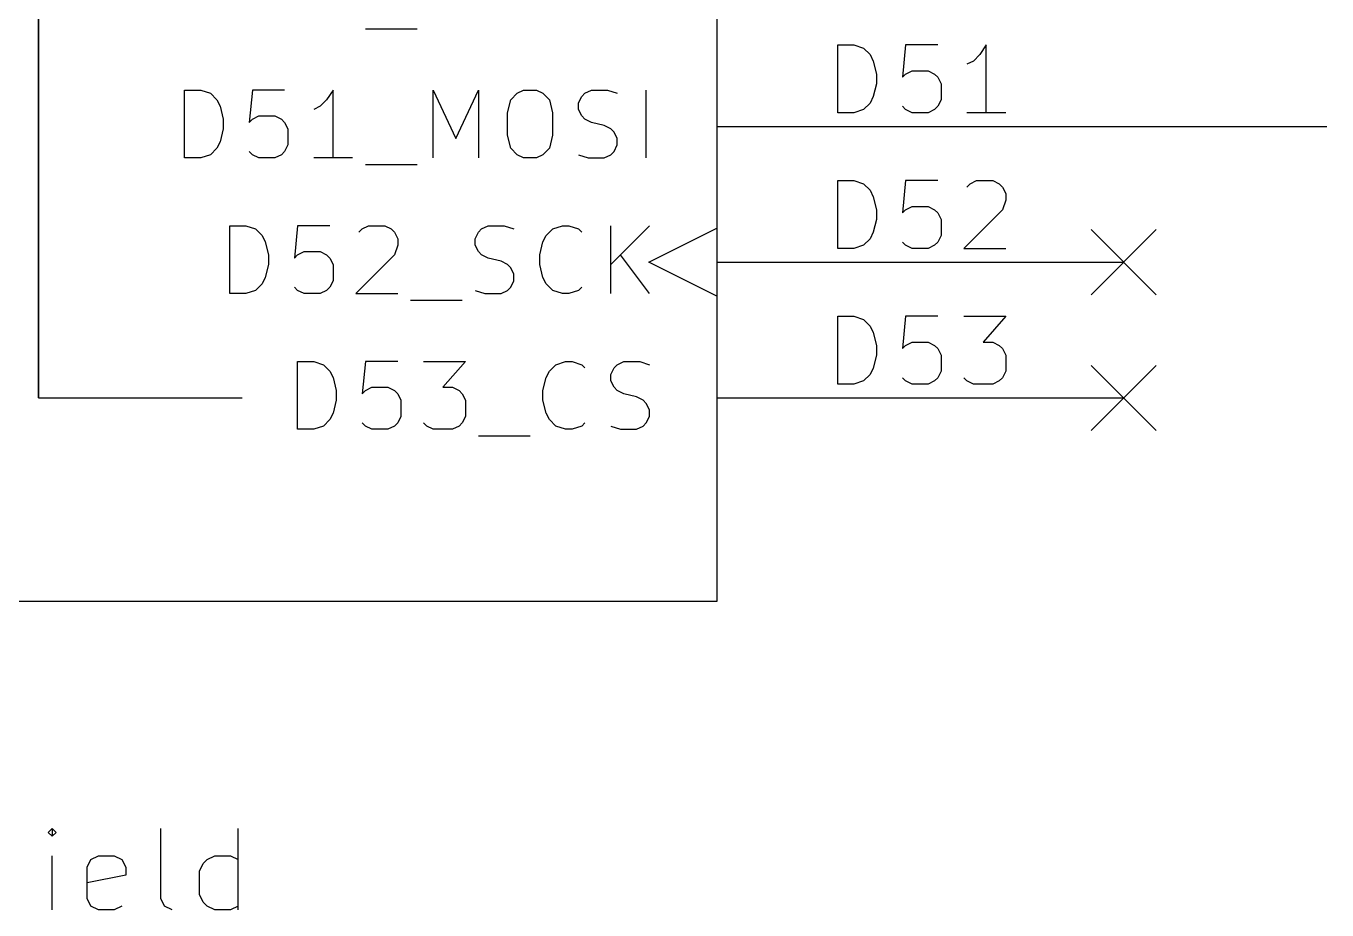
# Model space of a CAD drawing. Extents: x 0.4 to 11.3, y -7.9 to -0.4.
# Drawn here: x 5.791 to 6.75, y -6.277 to -5.626 of the extents above; entities that cross this region are included whole.
import ezdxf

# ---------------------------------------------------------------- set-up
doc = ezdxf.new("R2010")
doc.units = 0
doc.header["$MEASUREMENT"] = 0
for name, color, linetype in [('BLUE2', 5, 'CONTINUOUS'), ('CYAN2', 4, 'CONTINUOUS'), ('GREEN3', 91, 'CONTINUOUS'), ('LYELLOW', 51, 'CONTINUOUS'), ('RED2', 1, 'CONTINUOUS'), ('RED3', 11, 'CONTINUOUS')]:
    doc.layers.add(name, color=color, linetype=linetype)

msp = doc.modelspace()

# ---------------------------------------------------------------- linework, layer by layer
at = {"layer": 'BLUE2', "linetype": 'CONTINUOUS'}
for p, q in [((6.576, -5.776), (6.624, -5.824)), ((6.624, -5.776), (6.576, -5.824)), ((6.576, -5.876), (6.624, -5.924)), ((6.624, -5.876), (6.576, -5.924))]:
    msp.add_line(p, q, dxfattribs=at)
at = {"layer": 'CYAN2', "linetype": 'CONTINUOUS'}
for p, q in [((6.04095, -5.62789), (6.07905, -5.62789)), ((6.04095, -5.62789), (6.07905, -5.62789)), ((5.90762, -5.72313), (5.90762, -5.67313)), ((5.90762, -5.67313), (5.91952, -5.67313)), ((5.90762, -5.72313), (5.90762, -5.67313)), ((5.90762, -5.67313), (5.91952, -5.67313)), ((5.91952, -5.67313), (5.92667, -5.67551)), ((5.91952, -5.67313), (5.92667, -5.67551)), ((5.92667, -5.67551), (5.93143, -5.68028)), ((5.92667, -5.67551), (5.93143, -5.68028)), ((5.95762, -5.67313), (5.95524, -5.69694)), ((5.95762, -5.67313), (5.95524, -5.69694)), ((5.98143, -5.67313), (5.95762, -5.67313)), ((5.98143, -5.67313), (5.95762, -5.67313)), ((6.01714, -5.67313), (6.01238, -5.68028)), ((6.01714, -5.67313), (6.01238, -5.68028)), ((6.01714, -5.72313), (6.01714, -5.67313)), ((6.01714, -5.72313), (6.01714, -5.67313)), ((6.09095, -5.72313), (6.09095, -5.67313)), ((6.09095, -5.67313), (6.10762, -5.70885)), ((6.09095, -5.72313), (6.09095, -5.67313)), ((6.09095, -5.67313), (6.10762, -5.70885)), ((6.10762, -5.70885), (6.12428, -5.67313)), ((6.10762, -5.70885), (6.12428, -5.67313)), ((6.12428, -5.67313), (6.12428, -5.72313)), ((6.12428, -5.67313), (6.12428, -5.72313)), ((6.14809, -5.68028), (6.15285, -5.67551)), ((6.14809, -5.68028), (6.15285, -5.67551)), ((6.15285, -5.67551), (6.15761, -5.67313)), ((6.15285, -5.67551), (6.15761, -5.67313)), ((6.15761, -5.67313), (6.16714, -5.67313)), ((6.15761, -5.67313), (6.16714, -5.67313)), ((6.16714, -5.67313), (6.1719, -5.67551)), ((6.16714, -5.67313), (6.1719, -5.67551)), ((6.1719, -5.67551), (6.17666, -5.68028)), ((6.1719, -5.67551), (6.17666, -5.68028)), ((6.19809, -5.68265), (6.20047, -5.67789)), ((6.19809, -5.68265), (6.20047, -5.67789)), ((6.20047, -5.67789), (6.20285, -5.67551)), ((6.20047, -5.67789), (6.20285, -5.67551)), ((6.20285, -5.67551), (6.20762, -5.67313)), ((6.20285, -5.67551), (6.20762, -5.67313)), ((6.20762, -5.67313), (6.21952, -5.67313)), ((6.20762, -5.67313), (6.21952, -5.67313)), ((6.21952, -5.67313), (6.22667, -5.67551)), ((6.21952, -5.67313), (6.22667, -5.67551)), ((6.24809, -5.72313), (6.24809, -5.67313)), ((6.24809, -5.72313), (6.24809, -5.67313)), ((5.93143, -5.68028), (5.93381, -5.68504)), ((5.93143, -5.68028), (5.93381, -5.68504)), ((5.93381, -5.68504), (5.93619, -5.69456)), ((5.93381, -5.68504), (5.93619, -5.69456)), ((6.00762, -5.68504), (6.00286, -5.68742)), ((6.00762, -5.68504), (6.00286, -5.68742)), ((6.01238, -5.68028), (6.00762, -5.68504)), ((6.01238, -5.68028), (6.00762, -5.68504)), ((6.14571, -5.6898), (6.14809, -5.68028)), ((6.14571, -5.6898), (6.14809, -5.68028)), ((6.17666, -5.68028), (6.17904, -5.6898)), ((6.17666, -5.68028), (6.17904, -5.6898)), ((6.19809, -5.68742), (6.19809, -5.68265)), ((6.19809, -5.68742), (6.19809, -5.68265)), ((6.20047, -5.69218), (6.19809, -5.68742)), ((6.20047, -5.69218), (6.19809, -5.68742)), ((5.93619, -5.69456), (5.93619, -5.7017)), ((5.93619, -5.69456), (5.93619, -5.7017)), ((5.95524, -5.69694), (5.95762, -5.69456)), ((5.95524, -5.69694), (5.95762, -5.69456)), ((5.95762, -5.69456), (5.96238, -5.69218)), ((5.95762, -5.69456), (5.96238, -5.69218)), ((5.96238, -5.69218), (5.97429, -5.69218)), ((5.96238, -5.69218), (5.97429, -5.69218)), ((5.97429, -5.69218), (5.97905, -5.69456)), ((5.97429, -5.69218), (5.97905, -5.69456)), ((5.97905, -5.69456), (5.98143, -5.69694)), ((5.97905, -5.69456), (5.98143, -5.69694)), ((5.98143, -5.69694), (5.98381, -5.7017)), ((5.98143, -5.69694), (5.98381, -5.7017)), ((6.14571, -5.70646), (6.14571, -5.6898)), ((6.14571, -5.70646), (6.14571, -5.6898)), ((6.17904, -5.6898), (6.17904, -5.70646)), ((6.17904, -5.6898), (6.17904, -5.70646)), ((6.20285, -5.69456), (6.20047, -5.69218)), ((6.20285, -5.69456), (6.20047, -5.69218)), ((6.20762, -5.69694), (6.20285, -5.69456)), ((6.20762, -5.69694), (6.20285, -5.69456)), ((6.21714, -5.69932), (6.20762, -5.69694)), ((6.21714, -5.69932), (6.20762, -5.69694)), ((5.93619, -5.7017), (5.93381, -5.71122)), ((5.93619, -5.7017), (5.93381, -5.71122)), ((5.98381, -5.7017), (5.98381, -5.71361)), ((5.98381, -5.7017), (5.98381, -5.71361)), ((6.14809, -5.71599), (6.14571, -5.70646)), ((6.14809, -5.71599), (6.14571, -5.70646)), ((6.17904, -5.70646), (6.17666, -5.71599)), ((6.17904, -5.70646), (6.17666, -5.71599)), ((6.2219, -5.7017), (6.21714, -5.69932)), ((6.2219, -5.7017), (6.21714, -5.69932)), ((6.22428, -5.70408), (6.2219, -5.7017)), ((6.22428, -5.70408), (6.2219, -5.7017)), ((6.22667, -5.70885), (6.22428, -5.70408)), ((6.22667, -5.70885), (6.22428, -5.70408)), ((5.93143, -5.71599), (5.92667, -5.72075)), ((5.93143, -5.71599), (5.92667, -5.72075)), ((5.93381, -5.71122), (5.93143, -5.71599)), ((5.93381, -5.71122), (5.93143, -5.71599)), ((5.98381, -5.71361), (5.98143, -5.71837)), ((5.98381, -5.71361), (5.98143, -5.71837)), ((6.15285, -5.72075), (6.14809, -5.71599)), ((6.15285, -5.72075), (6.14809, -5.71599)), ((6.17666, -5.71599), (6.1719, -5.72075)), ((6.17666, -5.71599), (6.1719, -5.72075)), ((6.22428, -5.71837), (6.22667, -5.71361)), ((6.22428, -5.71837), (6.22667, -5.71361)), ((6.22667, -5.71361), (6.22667, -5.70885)), ((6.22667, -5.71361), (6.22667, -5.70885)), ((5.91952, -5.72313), (5.90762, -5.72313)), ((5.91952, -5.72313), (5.90762, -5.72313)), ((5.92667, -5.72075), (5.91952, -5.72313)), ((5.92667, -5.72075), (5.91952, -5.72313)), ((5.95762, -5.72075), (5.95524, -5.71837)), ((5.95762, -5.72075), (5.95524, -5.71837)), ((5.96238, -5.72313), (5.95762, -5.72075)), ((5.96238, -5.72313), (5.95762, -5.72075)), ((5.97429, -5.72313), (5.96238, -5.72313)), ((5.97429, -5.72313), (5.96238, -5.72313)), ((5.97905, -5.72075), (5.97429, -5.72313)), ((5.97905, -5.72075), (5.97429, -5.72313)), ((5.98143, -5.71837), (5.97905, -5.72075)), ((5.98143, -5.71837), (5.97905, -5.72075)), ((6.03143, -5.72313), (6.00286, -5.72313)), ((6.03143, -5.72313), (6.00286, -5.72313)), ((6.15761, -5.72313), (6.15285, -5.72075)), ((6.15761, -5.72313), (6.15285, -5.72075)), ((6.16714, -5.72313), (6.15761, -5.72313)), ((6.16714, -5.72313), (6.15761, -5.72313)), ((6.1719, -5.72075), (6.16714, -5.72313)), ((6.1719, -5.72075), (6.16714, -5.72313)), ((6.19809, -5.72075), (6.20524, -5.72313)), ((6.19809, -5.72075), (6.20524, -5.72313)), ((6.20524, -5.72313), (6.21714, -5.72313)), ((6.20524, -5.72313), (6.21714, -5.72313)), ((6.21714, -5.72313), (6.2219, -5.72075)), ((6.21714, -5.72313), (6.2219, -5.72075)), ((6.2219, -5.72075), (6.22428, -5.71837)), ((6.2219, -5.72075), (6.22428, -5.71837)), ((6.04095, -5.72789), (6.07905, -5.72789)), ((6.04095, -5.72789), (6.07905, -5.72789)), ((5.94095, -5.82313), (5.94095, -5.77313)), ((5.94095, -5.77313), (5.95286, -5.77313)), ((5.94095, -5.82313), (5.94095, -5.77313)), ((5.94095, -5.77313), (5.95286, -5.77313)), ((5.95286, -5.77313), (5.96, -5.77551)), ((5.95286, -5.77313), (5.96, -5.77551)), ((5.99095, -5.77313), (5.98857, -5.79694)), ((5.99095, -5.77313), (5.98857, -5.79694)), ((6.01476, -5.77313), (5.99095, -5.77313)), ((6.01476, -5.77313), (5.99095, -5.77313)), ((6.03857, -5.77551), (6.04333, -5.77313)), ((6.03857, -5.77551), (6.04333, -5.77313)), ((6.04333, -5.77313), (6.05524, -5.77313)), ((6.04333, -5.77313), (6.05524, -5.77313)), ((6.05524, -5.77313), (6.06, -5.77551)), ((6.05524, -5.77313), (6.06, -5.77551)), ((6.12667, -5.77551), (6.13143, -5.77313)), ((6.12667, -5.77551), (6.13143, -5.77313)), ((6.13143, -5.77313), (6.14333, -5.77313)), ((6.13143, -5.77313), (6.14333, -5.77313)), ((6.14333, -5.77313), (6.15048, -5.77551)), ((6.14333, -5.77313), (6.15048, -5.77551)), ((6.17905, -5.77551), (6.18619, -5.77313)), ((6.17905, -5.77551), (6.18619, -5.77313)), ((6.18619, -5.77313), (6.19095, -5.77313)), ((6.18619, -5.77313), (6.19095, -5.77313)), ((6.19095, -5.77313), (6.19809, -5.77551)), ((6.19095, -5.77313), (6.19809, -5.77551)), ((6.2219, -5.82313), (6.2219, -5.77313)), ((6.25047, -5.77313), (6.2219, -5.8017)), ((6.2219, -5.82313), (6.2219, -5.77313)), ((6.25047, -5.77313), (6.2219, -5.8017)), ((5.96, -5.77551), (5.96476, -5.78028)), ((5.96, -5.77551), (5.96476, -5.78028)), ((5.96476, -5.78028), (5.96715, -5.78504)), ((5.96476, -5.78028), (5.96715, -5.78504)), ((6.03619, -5.77789), (6.03857, -5.77551)), ((6.03619, -5.77789), (6.03857, -5.77551)), ((6.06, -5.77551), (6.06238, -5.77789)), ((6.06, -5.77551), (6.06238, -5.77789)), ((6.06238, -5.77789), (6.06476, -5.78265)), ((6.06238, -5.77789), (6.06476, -5.78265)), ((6.06476, -5.78265), (6.06476, -5.78742)), ((6.06476, -5.78265), (6.06476, -5.78742)), ((6.12191, -5.78265), (6.12428, -5.77789)), ((6.12191, -5.78265), (6.12428, -5.77789)), ((6.12191, -5.78742), (6.12191, -5.78265)), ((6.12191, -5.78742), (6.12191, -5.78265)), ((6.12428, -5.77789), (6.12667, -5.77551)), ((6.12428, -5.77789), (6.12667, -5.77551)), ((6.1719, -5.78504), (6.17428, -5.78028)), ((6.1719, -5.78504), (6.17428, -5.78028)), ((6.17428, -5.78028), (6.17905, -5.77551)), ((6.17428, -5.78028), (6.17905, -5.77551)), ((6.19809, -5.77551), (6.20047, -5.77789)), ((6.19809, -5.77551), (6.20047, -5.77789)), ((5.96715, -5.78504), (5.96952, -5.79456)), ((5.96715, -5.78504), (5.96952, -5.79456)), ((5.99095, -5.79456), (5.99572, -5.79218)), ((5.99095, -5.79456), (5.99572, -5.79218)), ((5.99572, -5.79218), (6.00762, -5.79218)), ((5.99572, -5.79218), (6.00762, -5.79218)), ((6.00762, -5.79218), (6.01238, -5.79456)), ((6.00762, -5.79218), (6.01238, -5.79456)), ((6.06476, -5.78742), (6.06238, -5.79456)), ((6.06476, -5.78742), (6.06238, -5.79456)), ((6.12428, -5.79218), (6.12191, -5.78742)), ((6.12428, -5.79218), (6.12191, -5.78742)), ((6.12667, -5.79456), (6.12428, -5.79218)), ((6.12667, -5.79456), (6.12428, -5.79218)), ((6.16952, -5.79456), (6.1719, -5.78504)), ((6.16952, -5.79456), (6.1719, -5.78504)), ((5.96952, -5.8017), (5.96715, -5.81122)), ((5.96952, -5.8017), (5.96715, -5.81122)), ((5.96952, -5.79456), (5.96952, -5.8017)), ((5.96952, -5.79456), (5.96952, -5.8017)), ((5.98857, -5.79694), (5.99095, -5.79456)), ((5.98857, -5.79694), (5.99095, -5.79456)), ((6.01238, -5.79456), (6.01476, -5.79694)), ((6.01238, -5.79456), (6.01476, -5.79694)), ((6.01476, -5.79694), (6.01715, -5.8017)), ((6.01476, -5.79694), (6.01715, -5.8017)), ((6.01715, -5.8017), (6.01715, -5.81361)), ((6.01715, -5.8017), (6.01715, -5.81361)), ((6.06238, -5.79456), (6.03381, -5.82313)), ((6.06238, -5.79456), (6.03381, -5.82313)), ((6.13143, -5.79694), (6.12667, -5.79456)), ((6.13143, -5.79694), (6.12667, -5.79456)), ((6.14095, -5.79932), (6.13143, -5.79694)), ((6.14095, -5.79932), (6.13143, -5.79694)), ((6.14571, -5.8017), (6.14095, -5.79932)), ((6.14571, -5.8017), (6.14095, -5.79932)), ((6.14809, -5.80408), (6.14571, -5.8017)), ((6.14809, -5.80408), (6.14571, -5.8017)), ((6.16952, -5.8017), (6.16952, -5.79456)), ((6.16952, -5.8017), (6.16952, -5.79456)), ((6.1719, -5.81122), (6.16952, -5.8017)), ((6.1719, -5.81122), (6.16952, -5.8017)), ((6.25047, -5.82313), (6.22905, -5.79456)), ((6.25047, -5.82313), (6.22905, -5.79456)), ((5.96715, -5.81122), (5.96476, -5.81599)), ((5.96715, -5.81122), (5.96476, -5.81599)), ((6.15048, -5.80885), (6.14809, -5.80408)), ((6.15048, -5.80885), (6.14809, -5.80408)), ((6.15048, -5.81361), (6.15048, -5.80885)), ((6.15048, -5.81361), (6.15048, -5.80885)), ((6.17428, -5.81599), (6.1719, -5.81122)), ((6.17428, -5.81599), (6.1719, -5.81122)), ((5.96, -5.82075), (5.95286, -5.82313)), ((5.96, -5.82075), (5.95286, -5.82313)), ((5.96476, -5.81599), (5.96, -5.82075)), ((5.96476, -5.81599), (5.96, -5.82075)), ((5.99095, -5.82075), (5.98857, -5.81837)), ((5.99095, -5.82075), (5.98857, -5.81837)), ((5.99572, -5.82313), (5.99095, -5.82075)), ((5.99572, -5.82313), (5.99095, -5.82075)), ((6.01238, -5.82075), (6.00762, -5.82313)), ((6.01238, -5.82075), (6.00762, -5.82313)), ((6.01476, -5.81837), (6.01238, -5.82075)), ((6.01476, -5.81837), (6.01238, -5.82075)), ((6.01715, -5.81361), (6.01476, -5.81837)), ((6.01715, -5.81361), (6.01476, -5.81837)), ((6.12191, -5.82075), (6.12905, -5.82313)), ((6.12191, -5.82075), (6.12905, -5.82313)), ((6.14095, -5.82313), (6.14571, -5.82075)), ((6.14095, -5.82313), (6.14571, -5.82075)), ((6.14571, -5.82075), (6.14809, -5.81837)), ((6.14571, -5.82075), (6.14809, -5.81837)), ((6.14809, -5.81837), (6.15048, -5.81361)), ((6.14809, -5.81837), (6.15048, -5.81361)), ((6.17905, -5.82075), (6.17428, -5.81599)), ((6.17905, -5.82075), (6.17428, -5.81599)), ((6.18619, -5.82313), (6.17905, -5.82075)), ((6.18619, -5.82313), (6.17905, -5.82075)), ((6.19809, -5.82075), (6.19095, -5.82313)), ((6.19809, -5.82075), (6.19095, -5.82313)), ((6.20047, -5.81837), (6.19809, -5.82075)), ((6.20047, -5.81837), (6.19809, -5.82075)), ((5.95286, -5.82313), (5.94095, -5.82313)), ((5.95286, -5.82313), (5.94095, -5.82313)), ((6.00762, -5.82313), (5.99572, -5.82313)), ((6.00762, -5.82313), (5.99572, -5.82313)), ((6.03381, -5.82313), (6.06476, -5.82313)), ((6.03381, -5.82313), (6.06476, -5.82313)), ((6.07429, -5.82789), (6.11238, -5.82789)), ((6.07429, -5.82789), (6.11238, -5.82789)), ((6.12905, -5.82313), (6.14095, -5.82313)), ((6.12905, -5.82313), (6.14095, -5.82313)), ((6.19095, -5.82313), (6.18619, -5.82313)), ((6.19095, -5.82313), (6.18619, -5.82313)), ((5.99095, -5.92313), (5.99095, -5.87313)), ((5.99095, -5.87313), (6.00286, -5.87313)), ((5.99095, -5.92313), (5.99095, -5.87313)), ((5.99095, -5.87313), (6.00286, -5.87313)), ((6.00286, -5.87313), (6.01, -5.87551)), ((6.00286, -5.87313), (6.01, -5.87551)), ((6.01, -5.87551), (6.01476, -5.88028)), ((6.01, -5.87551), (6.01476, -5.88028)), ((6.01476, -5.88028), (6.01715, -5.88504)), ((6.01476, -5.88028), (6.01715, -5.88504)), ((6.04095, -5.87313), (6.03857, -5.89694)), ((6.04095, -5.87313), (6.03857, -5.89694)), ((6.06476, -5.87313), (6.04095, -5.87313)), ((6.06476, -5.87313), (6.04095, -5.87313)), ((6.08381, -5.87313), (6.11476, -5.87313)), ((6.08381, -5.87313), (6.11476, -5.87313)), ((6.11476, -5.87313), (6.09809, -5.89218)), ((6.11476, -5.87313), (6.09809, -5.89218)), ((6.17428, -5.88504), (6.17667, -5.88028)), ((6.17428, -5.88504), (6.17667, -5.88028)), ((6.17667, -5.88028), (6.18143, -5.87551)), ((6.17667, -5.88028), (6.18143, -5.87551)), ((6.18143, -5.87551), (6.18857, -5.87313)), ((6.18143, -5.87551), (6.18857, -5.87313)), ((6.18857, -5.87313), (6.19333, -5.87313)), ((6.18857, -5.87313), (6.19333, -5.87313)), ((6.19333, -5.87313), (6.20048, -5.87551)), ((6.19333, -5.87313), (6.20048, -5.87551)), ((6.20048, -5.87551), (6.20285, -5.87789)), ((6.20048, -5.87551), (6.20285, -5.87789)), ((6.22191, -5.88265), (6.22428, -5.87789)), ((6.22191, -5.88265), (6.22428, -5.87789)), ((6.22428, -5.87789), (6.22667, -5.87551)), ((6.22428, -5.87789), (6.22667, -5.87551)), ((6.22667, -5.87551), (6.23143, -5.87313)), ((6.22667, -5.87551), (6.23143, -5.87313)), ((6.23143, -5.87313), (6.24333, -5.87313)), ((6.23143, -5.87313), (6.24333, -5.87313)), ((6.24333, -5.87313), (6.25048, -5.87551)), ((6.24333, -5.87313), (6.25048, -5.87551)), ((6.01715, -5.88504), (6.01952, -5.89456)), ((6.01715, -5.88504), (6.01952, -5.89456)), ((6.17191, -5.89456), (6.17428, -5.88504)), ((6.17191, -5.89456), (6.17428, -5.88504)), ((6.22191, -5.88742), (6.22191, -5.88265)), ((6.22191, -5.88742), (6.22191, -5.88265)), ((6.22428, -5.89218), (6.22191, -5.88742)), ((6.22428, -5.89218), (6.22191, -5.88742)), ((6.01952, -5.89456), (6.01952, -5.9017)), ((6.01952, -5.89456), (6.01952, -5.9017)), ((6.03857, -5.89694), (6.04095, -5.89456)), ((6.03857, -5.89694), (6.04095, -5.89456)), ((6.04095, -5.89456), (6.04572, -5.89218)), ((6.04095, -5.89456), (6.04572, -5.89218)), ((6.04572, -5.89218), (6.05762, -5.89218)), ((6.04572, -5.89218), (6.05762, -5.89218)), ((6.05762, -5.89218), (6.06238, -5.89456)), ((6.05762, -5.89218), (6.06238, -5.89456)), ((6.06238, -5.89456), (6.06476, -5.89694)), ((6.06238, -5.89456), (6.06476, -5.89694)), ((6.06476, -5.89694), (6.06715, -5.9017)), ((6.06476, -5.89694), (6.06715, -5.9017)), ((6.09809, -5.89218), (6.10524, -5.89218)), ((6.09809, -5.89218), (6.10524, -5.89218)), ((6.10524, -5.89218), (6.11, -5.89456)), ((6.10524, -5.89218), (6.11, -5.89456)), ((6.11, -5.89456), (6.11238, -5.89694)), ((6.11, -5.89456), (6.11238, -5.89694)), ((6.11238, -5.89694), (6.11476, -5.9017)), ((6.11238, -5.89694), (6.11476, -5.9017)), ((6.17191, -5.9017), (6.17191, -5.89456)), ((6.17191, -5.9017), (6.17191, -5.89456)), ((6.22667, -5.89456), (6.22428, -5.89218)), ((6.22667, -5.89456), (6.22428, -5.89218)), ((6.23143, -5.89694), (6.22667, -5.89456)), ((6.23143, -5.89694), (6.22667, -5.89456)), ((6.24095, -5.89932), (6.23143, -5.89694)), ((6.24095, -5.89932), (6.23143, -5.89694)), ((6.24571, -5.9017), (6.24095, -5.89932)), ((6.24571, -5.9017), (6.24095, -5.89932)), ((6.01952, -5.9017), (6.01715, -5.91122)), ((6.01952, -5.9017), (6.01715, -5.91122)), ((6.06715, -5.9017), (6.06715, -5.91361)), ((6.06715, -5.9017), (6.06715, -5.91361)), ((6.11476, -5.9017), (6.11476, -5.91361)), ((6.11476, -5.9017), (6.11476, -5.91361)), ((6.17428, -5.91122), (6.17191, -5.9017)), ((6.17428, -5.91122), (6.17191, -5.9017)), ((6.24809, -5.90408), (6.24571, -5.9017)), ((6.24809, -5.90408), (6.24571, -5.9017)), ((6.25048, -5.90885), (6.24809, -5.90408)), ((6.25048, -5.90885), (6.24809, -5.90408)), ((6.25048, -5.91361), (6.25048, -5.90885)), ((6.25048, -5.91361), (6.25048, -5.90885)), ((6.01476, -5.91599), (6.01, -5.92075)), ((6.01476, -5.91599), (6.01, -5.92075)), ((6.01715, -5.91122), (6.01476, -5.91599)), ((6.01715, -5.91122), (6.01476, -5.91599)), ((6.04095, -5.92075), (6.03857, -5.91837)), ((6.04095, -5.92075), (6.03857, -5.91837)), ((6.06476, -5.91837), (6.06238, -5.92075)), ((6.06476, -5.91837), (6.06238, -5.92075)), ((6.06715, -5.91361), (6.06476, -5.91837)), ((6.06715, -5.91361), (6.06476, -5.91837)), ((6.08619, -5.92075), (6.08381, -5.91837)), ((6.08619, -5.92075), (6.08381, -5.91837)), ((6.11238, -5.91837), (6.11, -5.92075)), ((6.11238, -5.91837), (6.11, -5.92075)), ((6.11476, -5.91361), (6.11238, -5.91837)), ((6.11476, -5.91361), (6.11238, -5.91837)), ((6.17667, -5.91599), (6.17428, -5.91122)), ((6.17667, -5.91599), (6.17428, -5.91122)), ((6.18143, -5.92075), (6.17667, -5.91599)), ((6.18143, -5.92075), (6.17667, -5.91599)), ((6.20285, -5.91837), (6.20048, -5.92075)), ((6.20285, -5.91837), (6.20048, -5.92075)), ((6.24571, -5.92075), (6.24809, -5.91837)), ((6.24571, -5.92075), (6.24809, -5.91837)), ((6.24809, -5.91837), (6.25048, -5.91361)), ((6.24809, -5.91837), (6.25048, -5.91361)), ((6.00286, -5.92313), (5.99095, -5.92313)), ((6.00286, -5.92313), (5.99095, -5.92313)), ((6.01, -5.92075), (6.00286, -5.92313)), ((6.01, -5.92075), (6.00286, -5.92313)), ((6.04572, -5.92313), (6.04095, -5.92075)), ((6.04572, -5.92313), (6.04095, -5.92075)), ((6.05762, -5.92313), (6.04572, -5.92313)), ((6.05762, -5.92313), (6.04572, -5.92313)), ((6.06238, -5.92075), (6.05762, -5.92313)), ((6.06238, -5.92075), (6.05762, -5.92313)), ((6.09095, -5.92313), (6.08619, -5.92075)), ((6.09095, -5.92313), (6.08619, -5.92075)), ((6.10524, -5.92313), (6.09095, -5.92313)), ((6.10524, -5.92313), (6.09095, -5.92313)), ((6.11, -5.92075), (6.10524, -5.92313)), ((6.11, -5.92075), (6.10524, -5.92313)), ((6.12429, -5.92789), (6.16238, -5.92789)), ((6.12429, -5.92789), (6.16238, -5.92789)), ((6.18857, -5.92313), (6.18143, -5.92075)), ((6.18857, -5.92313), (6.18143, -5.92075)), ((6.19333, -5.92313), (6.18857, -5.92313)), ((6.19333, -5.92313), (6.18857, -5.92313)), ((6.20048, -5.92075), (6.19333, -5.92313)), ((6.20048, -5.92075), (6.19333, -5.92313)), ((6.22191, -5.92075), (6.22905, -5.92313)), ((6.22191, -5.92075), (6.22905, -5.92313)), ((6.22905, -5.92313), (6.24095, -5.92313)), ((6.22905, -5.92313), (6.24095, -5.92313)), ((6.24095, -5.92313), (6.24571, -5.92075)), ((6.24095, -5.92313), (6.24571, -5.92075)), ((5.81, -6.21736), (5.80714, -6.22022)), ((5.81, -6.21736), (5.80714, -6.22022)), ((5.80714, -6.22022), (5.81, -6.22308)), ((5.80714, -6.22022), (5.81, -6.22308)), ((5.81285, -6.22022), (5.81, -6.21736)), ((5.81, -6.21736), (5.81, -6.22308)), ((5.81285, -6.22022), (5.81, -6.21736)), ((5.81, -6.21736), (5.81, -6.22308)), ((5.81, -6.22308), (5.81285, -6.22022)), ((5.81, -6.22308), (5.81285, -6.22022)), ((5.89, -6.26879), (5.89, -6.21736)), ((5.89, -6.26879), (5.89, -6.21736)), ((5.94714, -6.27736), (5.94714, -6.21736)), ((5.94714, -6.27736), (5.94714, -6.21736)), ((5.81, -6.27736), (5.81, -6.23736)), ((5.81, -6.27736), (5.81, -6.23736)), ((5.83571, -6.24593), (5.83857, -6.24022)), ((5.83571, -6.24593), (5.83857, -6.24022)), ((5.83857, -6.24022), (5.84428, -6.23736)), ((5.83857, -6.24022), (5.84428, -6.23736)), ((5.84428, -6.23736), (5.85571, -6.23736)), ((5.84428, -6.23736), (5.85571, -6.23736)), ((5.85571, -6.23736), (5.86143, -6.24022)), ((5.85571, -6.23736), (5.86143, -6.24022)), ((5.86143, -6.24022), (5.86428, -6.24593)), ((5.86143, -6.24022), (5.86428, -6.24593)), ((5.91857, -6.24879), (5.92143, -6.24308)), ((5.91857, -6.24879), (5.92143, -6.24308)), ((5.92143, -6.24308), (5.92428, -6.24022)), ((5.92143, -6.24308), (5.92428, -6.24022)), ((5.92428, -6.24022), (5.93, -6.23736)), ((5.92428, -6.24022), (5.93, -6.23736)), ((5.93, -6.23736), (5.94143, -6.23736)), ((5.93, -6.23736), (5.94143, -6.23736)), ((5.94143, -6.23736), (5.94714, -6.24022)), ((5.94143, -6.23736), (5.94714, -6.24022)), ((5.83571, -6.26879), (5.83571, -6.24593)), ((5.83571, -6.26879), (5.83571, -6.24593)), ((5.86428, -6.25165), (5.83571, -6.25736)), ((5.86428, -6.25165), (5.83571, -6.25736)), ((5.86428, -6.24593), (5.86428, -6.25165)), ((5.86428, -6.24593), (5.86428, -6.25165)), ((5.91857, -6.26593), (5.91857, -6.24879)), ((5.91857, -6.26593), (5.91857, -6.24879)), ((5.83857, -6.27451), (5.83571, -6.26879)), ((5.83857, -6.27451), (5.83571, -6.26879)), ((5.89285, -6.27451), (5.89, -6.26879)), ((5.89285, -6.27451), (5.89, -6.26879)), ((5.92143, -6.27165), (5.91857, -6.26593)), ((5.92143, -6.27165), (5.91857, -6.26593)), ((5.92428, -6.27451), (5.92143, -6.27165)), ((5.92428, -6.27451), (5.92143, -6.27165)), ((5.84428, -6.27736), (5.83857, -6.27451)), ((5.84428, -6.27736), (5.83857, -6.27451)), ((5.85571, -6.27736), (5.84428, -6.27736)), ((5.85571, -6.27736), (5.84428, -6.27736)), ((5.86143, -6.27451), (5.85571, -6.27736)), ((5.86143, -6.27451), (5.85571, -6.27736)), ((5.89857, -6.27736), (5.89285, -6.27451)), ((5.89857, -6.27736), (5.89285, -6.27451)), ((5.93, -6.27736), (5.92428, -6.27451)), ((5.93, -6.27736), (5.92428, -6.27451)), ((5.94143, -6.27736), (5.93, -6.27736)), ((5.94143, -6.27736), (5.93, -6.27736)), ((5.94714, -6.27451), (5.94143, -6.27736)), ((5.94714, -6.27451), (5.94143, -6.27736))]:
    msp.add_line(p, q, dxfattribs=at)
at = {"layer": 'GREEN3', "linetype": 'CONTINUOUS'}
msp.add_line((6.6, -5.7), (6.75, -5.7), dxfattribs=at)
at = {"layer": 'LYELLOW', "linetype": 'CONTINUOUS'}
for p, q in [((6.3, -1.45), (6.3, -6.05)), ((6.3, -6.05), (4.3, -6.05))]:
    msp.add_line(p, q, dxfattribs=at)
at = {"layer": 'RED2', "linetype": 'CONTINUOUS'}
for p, q in [((6.3, -1.45), (6.3, -6.05)), ((5.8, -5.9), (5.8, -3.9)), ((5.8, -3.9), (5.8, -5.9)), ((6.3, -5.7), (6.6, -5.7)), ((6.3, -5.7), (6.6, -5.7)), ((6.25, -5.8), (6.3, -5.775)), ((6.25, -5.8), (6.3, -5.775)), ((6.3, -5.825), (6.25, -5.8)), ((6.3, -5.825), (6.25, -5.8)), ((6.3, -5.8), (6.6, -5.8)), ((6.3, -5.8), (6.6, -5.8)), ((5.8, -5.9), (5.95, -5.9)), ((6.3, -5.9), (6.6, -5.9)), ((6.3, -5.9), (6.6, -5.9)), ((6.3, -6.05), (4.3, -6.05))]:
    msp.add_line(p, q, dxfattribs=at)
at = {"layer": 'RED3', "linetype": 'CONTINUOUS'}
for p, q in [((6.38928, -5.68988), (6.38928, -5.63988)), ((6.38928, -5.63988), (6.40119, -5.63988)), ((6.38928, -5.68988), (6.38928, -5.63988)), ((6.38928, -5.63988), (6.40119, -5.63988)), ((6.40119, -5.63988), (6.40833, -5.64226)), ((6.40119, -5.63988), (6.40833, -5.64226)), ((6.43928, -5.63988), (6.43691, -5.66369)), ((6.43928, -5.63988), (6.43691, -5.66369)), ((6.46309, -5.63988), (6.43928, -5.63988)), ((6.46309, -5.63988), (6.43928, -5.63988)), ((6.49881, -5.63988), (6.49405, -5.64702)), ((6.49881, -5.63988), (6.49405, -5.64702)), ((6.49881, -5.68988), (6.49881, -5.63988)), ((6.49881, -5.68988), (6.49881, -5.63988)), ((6.40833, -5.64226), (6.41309, -5.64702)), ((6.40833, -5.64226), (6.41309, -5.64702)), ((6.41309, -5.64702), (6.41548, -5.65178)), ((6.41309, -5.64702), (6.41548, -5.65178)), ((6.49405, -5.64702), (6.48928, -5.65178)), ((6.49405, -5.64702), (6.48928, -5.65178)), ((6.41548, -5.65178), (6.41785, -5.66131)), ((6.41548, -5.65178), (6.41785, -5.66131)), ((6.43928, -5.66131), (6.44405, -5.65893)), ((6.43928, -5.66131), (6.44405, -5.65893)), ((6.44405, -5.65893), (6.45595, -5.65893)), ((6.44405, -5.65893), (6.45595, -5.65893)), ((6.45595, -5.65893), (6.46071, -5.66131)), ((6.45595, -5.65893), (6.46071, -5.66131)), ((6.48928, -5.65178), (6.48452, -5.65417)), ((6.48928, -5.65178), (6.48452, -5.65417)), ((6.41785, -5.66845), (6.41548, -5.67797)), ((6.41785, -5.66845), (6.41548, -5.67797)), ((6.41785, -5.66131), (6.41785, -5.66845)), ((6.41785, -5.66131), (6.41785, -5.66845)), ((6.43691, -5.66369), (6.43928, -5.66131)), ((6.43691, -5.66369), (6.43928, -5.66131)), ((6.46071, -5.66131), (6.46309, -5.66369)), ((6.46071, -5.66131), (6.46309, -5.66369)), ((6.46309, -5.66369), (6.46548, -5.66845)), ((6.46309, -5.66369), (6.46548, -5.66845)), ((6.46548, -5.66845), (6.46548, -5.68035)), ((6.46548, -5.66845), (6.46548, -5.68035)), ((6.41548, -5.67797), (6.41309, -5.68274)), ((6.41548, -5.67797), (6.41309, -5.68274)), ((6.40833, -5.6875), (6.40119, -5.68988)), ((6.40833, -5.6875), (6.40119, -5.68988)), ((6.41309, -5.68274), (6.40833, -5.6875)), ((6.41309, -5.68274), (6.40833, -5.6875)), ((6.43928, -5.6875), (6.43691, -5.68512)), ((6.43928, -5.6875), (6.43691, -5.68512)), ((6.44405, -5.68988), (6.43928, -5.6875)), ((6.44405, -5.68988), (6.43928, -5.6875)), ((6.46071, -5.6875), (6.45595, -5.68988)), ((6.46071, -5.6875), (6.45595, -5.68988)), ((6.46309, -5.68512), (6.46071, -5.6875)), ((6.46309, -5.68512), (6.46071, -5.6875)), ((6.46548, -5.68035), (6.46309, -5.68512)), ((6.46548, -5.68035), (6.46309, -5.68512)), ((6.40119, -5.68988), (6.38928, -5.68988)), ((6.40119, -5.68988), (6.38928, -5.68988)), ((6.45595, -5.68988), (6.44405, -5.68988)), ((6.45595, -5.68988), (6.44405, -5.68988)), ((6.51309, -5.68988), (6.48452, -5.68988)), ((6.51309, -5.68988), (6.48452, -5.68988)), ((6.38928, -5.78988), (6.38928, -5.73988)), ((6.38928, -5.73988), (6.40119, -5.73988)), ((6.38928, -5.78988), (6.38928, -5.73988)), ((6.38928, -5.73988), (6.40119, -5.73988)), ((6.40119, -5.73988), (6.40833, -5.74226)), ((6.40119, -5.73988), (6.40833, -5.74226)), ((6.40833, -5.74226), (6.41309, -5.74702)), ((6.40833, -5.74226), (6.41309, -5.74702)), ((6.43928, -5.73988), (6.43691, -5.76369)), ((6.43928, -5.73988), (6.43691, -5.76369)), ((6.46309, -5.73988), (6.43928, -5.73988)), ((6.46309, -5.73988), (6.43928, -5.73988)), ((6.48452, -5.74464), (6.4869, -5.74226)), ((6.48452, -5.74464), (6.4869, -5.74226)), ((6.4869, -5.74226), (6.49167, -5.73988)), ((6.4869, -5.74226), (6.49167, -5.73988)), ((6.49167, -5.73988), (6.50357, -5.73988)), ((6.49167, -5.73988), (6.50357, -5.73988)), ((6.50357, -5.73988), (6.50833, -5.74226)), ((6.50357, -5.73988), (6.50833, -5.74226)), ((6.50833, -5.74226), (6.51071, -5.74464)), ((6.50833, -5.74226), (6.51071, -5.74464)), ((6.51071, -5.74464), (6.51309, -5.7494)), ((6.51071, -5.74464), (6.51309, -5.7494)), ((6.41309, -5.74702), (6.41548, -5.75178)), ((6.41309, -5.74702), (6.41548, -5.75178)), ((6.41548, -5.75178), (6.41785, -5.76131)), ((6.41548, -5.75178), (6.41785, -5.76131)), ((6.51309, -5.75417), (6.51071, -5.76131)), ((6.51309, -5.75417), (6.51071, -5.76131)), ((6.51309, -5.7494), (6.51309, -5.75417)), ((6.51309, -5.7494), (6.51309, -5.75417)), ((6.41785, -5.76131), (6.41785, -5.76845)), ((6.41785, -5.76131), (6.41785, -5.76845)), ((6.43691, -5.76369), (6.43928, -5.76131)), ((6.43691, -5.76369), (6.43928, -5.76131)), ((6.43928, -5.76131), (6.44405, -5.75893)), ((6.43928, -5.76131), (6.44405, -5.75893)), ((6.44405, -5.75893), (6.45595, -5.75893)), ((6.44405, -5.75893), (6.45595, -5.75893)), ((6.45595, -5.75893), (6.46071, -5.76131)), ((6.45595, -5.75893), (6.46071, -5.76131)), ((6.46071, -5.76131), (6.46309, -5.76369)), ((6.46071, -5.76131), (6.46309, -5.76369)), ((6.46309, -5.76369), (6.46548, -5.76845)), ((6.46309, -5.76369), (6.46548, -5.76845)), ((6.51071, -5.76131), (6.48214, -5.78988)), ((6.51071, -5.76131), (6.48214, -5.78988)), ((6.41785, -5.76845), (6.41548, -5.77797)), ((6.41785, -5.76845), (6.41548, -5.77797)), ((6.46548, -5.76845), (6.46548, -5.78035)), ((6.46548, -5.76845), (6.46548, -5.78035)), ((6.41309, -5.78274), (6.40833, -5.7875)), ((6.41309, -5.78274), (6.40833, -5.7875)), ((6.41548, -5.77797), (6.41309, -5.78274)), ((6.41548, -5.77797), (6.41309, -5.78274)), ((6.46548, -5.78035), (6.46309, -5.78512)), ((6.46548, -5.78035), (6.46309, -5.78512)), ((6.40119, -5.78988), (6.38928, -5.78988)), ((6.40119, -5.78988), (6.38928, -5.78988)), ((6.40833, -5.7875), (6.40119, -5.78988)), ((6.40833, -5.7875), (6.40119, -5.78988)), ((6.43928, -5.7875), (6.43691, -5.78512)), ((6.43928, -5.7875), (6.43691, -5.78512)), ((6.44405, -5.78988), (6.43928, -5.7875)), ((6.44405, -5.78988), (6.43928, -5.7875)), ((6.45595, -5.78988), (6.44405, -5.78988)), ((6.45595, -5.78988), (6.44405, -5.78988)), ((6.46071, -5.7875), (6.45595, -5.78988)), ((6.46071, -5.7875), (6.45595, -5.78988)), ((6.46309, -5.78512), (6.46071, -5.7875)), ((6.46309, -5.78512), (6.46071, -5.7875)), ((6.48214, -5.78988), (6.51309, -5.78988)), ((6.48214, -5.78988), (6.51309, -5.78988)), ((6.38928, -5.88988), (6.38928, -5.83988)), ((6.38928, -5.83988), (6.40119, -5.83988)), ((6.38928, -5.88988), (6.38928, -5.83988)), ((6.38928, -5.83988), (6.40119, -5.83988)), ((6.40119, -5.83988), (6.40833, -5.84226)), ((6.40119, -5.83988), (6.40833, -5.84226)), ((6.43928, -5.83988), (6.43691, -5.86369)), ((6.43928, -5.83988), (6.43691, -5.86369)), ((6.46309, -5.83988), (6.43928, -5.83988)), ((6.46309, -5.83988), (6.43928, -5.83988)), ((6.48214, -5.83988), (6.51309, -5.83988)), ((6.48214, -5.83988), (6.51309, -5.83988)), ((6.51309, -5.83988), (6.49643, -5.85893)), ((6.51309, -5.83988), (6.49643, -5.85893)), ((6.40833, -5.84226), (6.41309, -5.84702)), ((6.40833, -5.84226), (6.41309, -5.84702)), ((6.41309, -5.84702), (6.41548, -5.85178)), ((6.41309, -5.84702), (6.41548, -5.85178)), ((6.41548, -5.85178), (6.41785, -5.86131)), ((6.41548, -5.85178), (6.41785, -5.86131)), ((6.43928, -5.86131), (6.44405, -5.85893)), ((6.43928, -5.86131), (6.44405, -5.85893)), ((6.44405, -5.85893), (6.45595, -5.85893)), ((6.44405, -5.85893), (6.45595, -5.85893)), ((6.45595, -5.85893), (6.46071, -5.86131)), ((6.45595, -5.85893), (6.46071, -5.86131)), ((6.49643, -5.85893), (6.50357, -5.85893)), ((6.49643, -5.85893), (6.50357, -5.85893)), ((6.50357, -5.85893), (6.50833, -5.86131)), ((6.50357, -5.85893), (6.50833, -5.86131)), ((6.41785, -5.86845), (6.41548, -5.87797)), ((6.41785, -5.86845), (6.41548, -5.87797)), ((6.41785, -5.86131), (6.41785, -5.86845)), ((6.41785, -5.86131), (6.41785, -5.86845)), ((6.43691, -5.86369), (6.43928, -5.86131)), ((6.43691, -5.86369), (6.43928, -5.86131)), ((6.46071, -5.86131), (6.46309, -5.86369)), ((6.46071, -5.86131), (6.46309, -5.86369)), ((6.46309, -5.86369), (6.46548, -5.86845)), ((6.46309, -5.86369), (6.46548, -5.86845)), ((6.46548, -5.86845), (6.46548, -5.88035)), ((6.46548, -5.86845), (6.46548, -5.88035)), ((6.50833, -5.86131), (6.51071, -5.86369)), ((6.50833, -5.86131), (6.51071, -5.86369)), ((6.51071, -5.86369), (6.51309, -5.86845)), ((6.51071, -5.86369), (6.51309, -5.86845)), ((6.51309, -5.86845), (6.51309, -5.88035)), ((6.51309, -5.86845), (6.51309, -5.88035)), ((6.41548, -5.87797), (6.41309, -5.88274)), ((6.41548, -5.87797), (6.41309, -5.88274)), ((6.46548, -5.88035), (6.46309, -5.88512)), ((6.46548, -5.88035), (6.46309, -5.88512)), ((6.51309, -5.88035), (6.51071, -5.88512)), ((6.51309, -5.88035), (6.51071, -5.88512)), ((6.40119, -5.88988), (6.38928, -5.88988)), ((6.40119, -5.88988), (6.38928, -5.88988)), ((6.40833, -5.8875), (6.40119, -5.88988)), ((6.40833, -5.8875), (6.40119, -5.88988)), ((6.41309, -5.88274), (6.40833, -5.8875)), ((6.41309, -5.88274), (6.40833, -5.8875)), ((6.43928, -5.8875), (6.43691, -5.88512)), ((6.43928, -5.8875), (6.43691, -5.88512)), ((6.44405, -5.88988), (6.43928, -5.8875)), ((6.44405, -5.88988), (6.43928, -5.8875)), ((6.45595, -5.88988), (6.44405, -5.88988)), ((6.45595, -5.88988), (6.44405, -5.88988)), ((6.46071, -5.8875), (6.45595, -5.88988)), ((6.46071, -5.8875), (6.45595, -5.88988)), ((6.46309, -5.88512), (6.46071, -5.8875)), ((6.46309, -5.88512), (6.46071, -5.8875)), ((6.48452, -5.8875), (6.48214, -5.88512)), ((6.48452, -5.8875), (6.48214, -5.88512)), ((6.48928, -5.88988), (6.48452, -5.8875)), ((6.48928, -5.88988), (6.48452, -5.8875)), ((6.50357, -5.88988), (6.48928, -5.88988)), ((6.50357, -5.88988), (6.48928, -5.88988)), ((6.50833, -5.8875), (6.50357, -5.88988)), ((6.50833, -5.8875), (6.50357, -5.88988)), ((6.51071, -5.88512), (6.50833, -5.8875)), ((6.51071, -5.88512), (6.50833, -5.8875))]:
    msp.add_line(p, q, dxfattribs=at)

doc.saveas('drawing.dxf')
